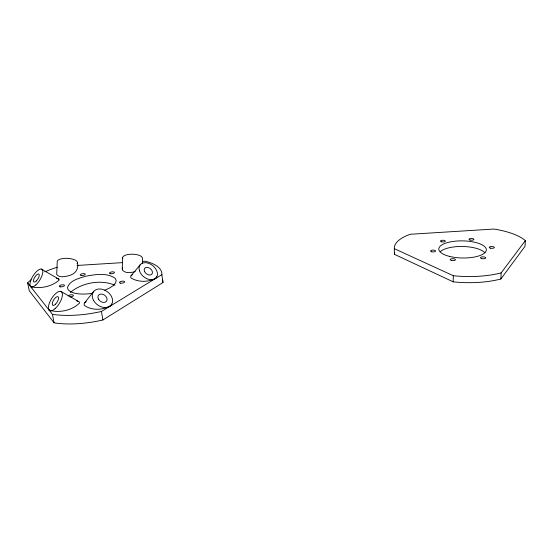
<?xml version="1.0" encoding="UTF-8"?>
<svg xmlns="http://www.w3.org/2000/svg" width="553" height="553" viewBox="0 0 553 553"><rect width="100%" height="100%" fill="white"/><g stroke="black" fill="none" stroke-linecap="round" stroke-linejoin="round"><path stroke-width="0.83" d="M142.384 263.518L142.467 258.507A9.968 3.864 1.4 0 0 131.738 254.193A9.968 3.864 1.4 0 0 122.794 258.707M453.184 281.823L453.315 275.726L394.324 248.677A55.604 20.026 0.6 0 1 410.222 234.272L493.947 229.046A56.551 20.136 1.2 0 1 525.35 240.617L525.025 246.306L500.852 279.002A57.125 21.249 1.3 0 1 453.184 281.823L394.386 254.318L394.324 248.677M135.319 271.551C131.296 272.67 125.897 273.735 122.655 270.382L122.261 269.138L122.566 257.698M500.852 279.002L501.129 272.892L525.35 240.617M77.448 262.551C78.975 269.297 75.173 274.088 68.911 275.664C65.074 276.624 59.551 278.069 56.683 274.475L57.229 261.769A10.127 3.781 3 0 1 68.461 258.403A10.127 3.781 3 0 1 77.13 263.518M122.261 269.138L122.559 267.763M156.568 276.666L156.202 277.793C149.11 282.459 138.229 282.465 131.054 277.979L130.619 276.859L131.068 275.747L140.234 264.721M111.609 303.956L111.056 305.263C103.618 310.323 91.618 310.834 84.333 305.325L84.042 304.026L84.685 302.733L93.747 291.362M70.487 292.357C82.169 282.542 100.943 279.217 115.031 285.258M131.068 275.747L132.361 274.703M84.685 302.733L86.213 301.537M31.113 279.756A57.989 21.097 -9.5 0 0 27.65 282.86L29.254 290.733L54.083 322.828A59.185 22.68 -9.7 0 0 102.886 319.973L162.921 282.583A58.01 21.906 -9.1 0 0 162.534 279.638M27.65 282.86L52.438 314.325A59.441 22.251 -9.5 0 0 101.462 311.443L161.87 274.654A58.252 21.484 -9 0 0 145.252 261.216L142.792 261.369M104.711 290.228L109.701 287.968L113.413 285.466L115.605 282.887L116.165 280.426L115.086 278.242C106.494 272.332 95.033 274.551 85.432 276.293C78.92 278.436 69.865 280.247 67.445 287.595L68.219 289.89L70.646 291.797L74.586 293.187A24.65 9.083 -9.3 0 0 92.33 293.366M77.012 265.461L122.559 262.627M56.309 278.2L58.895 279.161L59.157 280.101C52.03 286.592 39.685 289.281 30.477 286.454M76.411 300.749L79.259 301.862L79.597 302.947C72.436 310.364 58.832 313.392 49.099 310.081L48.844 308.961M60.678 291.334L77.911 301.06M41.337 269.076L58.895 279.161M52.438 314.325L54.083 322.828M101.462 311.443L102.886 319.973M161.87 274.654L162.921 282.583M68.081 296.028A2.724 1.023 -10.1 0 1 71.323 294.77A2.724 1.023 -10.1 0 1 73.321 295.71A2.724 1.023 -10.1 0 1 70.086 296.975M44.862 271.841A57.989 21.097 -9.5 0 1 57.436 267.175M394.386 254.318A55.438 20.309 0.7 0 1 394.413 252.928M440.347 251.636A23.71 8.689 1.1 0 1 462.937 246.493A23.71 8.689 1.1 0 1 484.857 252.728M501.129 272.892A57.298 20.952 1.2 0 1 453.315 275.726M120.409 283.129A2.613 0.975 -8.5 0 0 124.612 281.995A2.613 0.975 -8.5 0 0 121.176 281.346A2.613 0.975 -8.5 0 0 120.409 283.129M60.609 286.869A2.647 0.961 -10 0 0 64.48 285.403A2.647 0.961 -10 0 0 60.505 285.21A2.647 0.961 -10 0 0 60.609 286.869M139.432 270.728A10.32 7.175 38.9 0 0 154.958 278.857A10.32 7.175 38.9 0 0 150.375 264.071A10.32 7.175 38.9 0 0 139.432 270.728M55.003 308.719A11.129 4.576 -58.5 0 0 61.694 291.956A11.129 4.576 -58.5 0 0 49.59 302.505A11.129 4.576 -58.5 0 0 55.003 308.719M35.807 284.982A10.348 3.975 -57.9 0 0 42.235 269.594A10.348 3.975 -57.9 0 0 31.113 279.597A10.348 3.975 -57.9 0 0 35.807 284.982M81.568 275.574A2.558 0.912 -9.3 0 0 85.252 274.184A2.558 0.912 -9.3 0 0 81.36 274.012A2.558 0.912 -9.3 0 0 81.568 275.574M110.323 273.721A2.537 0.919 -8.6 0 0 114.423 272.643A2.537 0.919 -8.6 0 0 111.112 272.035A2.537 0.919 -8.6 0 0 110.323 273.721M93.568 300.424A11.108 8.212 36.2 0 0 111.222 305.069A11.108 8.212 36.2 0 0 102.505 289.35A11.108 8.212 36.2 0 0 93.568 300.424M98.448 299.138A5.018 3.705 36.2 0 0 106.418 301.35A5.018 3.705 36.2 0 0 102.595 294.224A5.018 3.705 36.2 0 0 98.448 299.138M144.603 271.668A4.659 3.242 38.9 0 0 151.798 274.26A4.659 3.242 38.9 0 0 148.508 267.624A4.659 3.242 38.9 0 0 144.603 271.668M36.27 281A4.673 1.797 -57.9 0 0 38.931 274.129A4.673 1.797 -57.9 0 0 33.892 278.947A4.673 1.797 -57.9 0 0 36.27 281M55.59 304.129A5.025 2.067 -58.5 0 0 58.051 296.747A5.025 2.067 -58.5 0 0 52.583 302.194A5.025 2.067 -58.5 0 0 55.59 304.129M470.147 240.064A2.468 0.864 1 0 0 473.928 239.428A2.468 0.864 1 0 0 470.306 238.571A2.468 0.864 1 0 0 470.147 240.064M451.428 260.442A2.606 0.968 0.9 0 0 455.458 259.744A2.606 0.968 0.9 0 0 451.69 258.769A2.606 0.968 0.9 0 0 451.428 260.442M449.389 256.364A23.786 8.565 1 0 0 486.301 250.336A23.786 8.565 1 0 0 452.015 241.599A23.786 8.565 1 0 0 449.389 256.364M441.55 241.82A2.454 0.864 0.4 0 0 445.365 241.184A2.454 0.864 0.4 0 0 441.84 240.327A2.454 0.864 0.4 0 0 441.55 241.82M431.644 251.76A2.516 0.919 0.3 0 0 435.577 251.097A2.516 0.919 0.3 0 0 431.997 250.177A2.516 0.919 0.3 0 0 431.644 251.76M481.746 258.597A2.627 0.961 1.7 0 0 485.741 257.898A2.627 0.961 1.7 0 0 481.863 256.931A2.627 0.961 1.7 0 0 481.746 258.597M490.511 248.159A2.558 0.906 1.7 0 0 494.382 247.495A2.558 0.906 1.7 0 0 490.58 246.59A2.558 0.906 1.7 0 0 490.511 248.159"/></g></svg>
